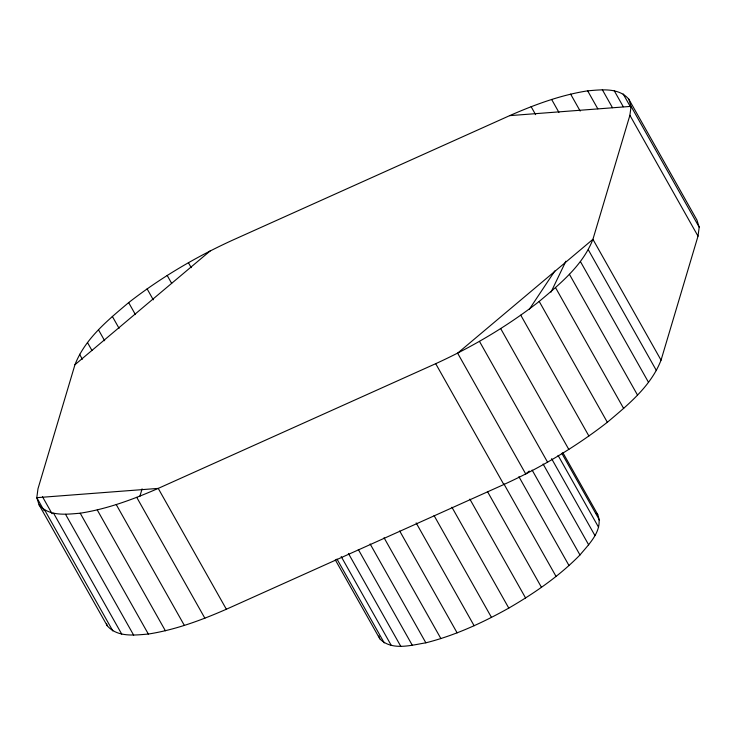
<?xml version="1.0" encoding="UTF-8"?>
<svg xmlns="http://www.w3.org/2000/svg" width="736" height="736" viewBox="0 0 736 736"><rect width="100%" height="100%" fill="white"/><g stroke="black" fill="none" stroke-linecap="round" stroke-linejoin="round"><path stroke-width="1.1" d="M39.063 504.85C49.073 516.663 66.452 514.354 80.215 513.204C107.318 508.981 133.198 499.358 158.231 488.4L435.703 363.685C472.392 346.904 507.362 326.241 539.212 301.438C560.041 283.848 582.737 265.448 592.922 239.32L629.896 115.304L631.074 106.37L628.811 99.194C618.81 87.382 601.422 89.691 587.659 90.841C560.556 95.064 534.676 104.687 509.643 115.644L232.18 240.359C195.482 257.14 160.512 277.803 128.662 302.606C107.833 320.197 85.146 338.597 74.952 364.716L37.987 488.741L36.8 497.674L39.063 504.85L107.189 625.692C117.19 637.505 134.578 635.196 148.341 634.046C175.444 629.823 201.324 620.2 226.357 609.242L503.82 484.527C540.518 467.746 575.488 447.083 607.338 422.28C628.167 404.69 650.854 386.29 661.048 360.162L698.013 236.146L699.2 227.212L696.937 220.036L628.811 99.194M335.312 559.884L379.785 638.784C391.653 651.084 411.13 645.224 425.859 642.813C455.05 635.462 482.595 622.748 508.788 608.102C534.419 593.188 559.158 576.233 579.977 554.962C588.984 544.014 603.732 530.095 597.742 514.547L562.838 452.622M139.803 496.533L142.094 488.851M551.025 292.118L565.883 261.216M529.423 309.138L554.87 270.903M74.952 364.716L210.248 250.875M529.267 471.058L525.752 474.012L457.626 353.17L592.922 239.32L661.048 360.162M509.643 115.644L631.074 106.37L699.2 227.212M596.252 513.158L597.742 514.547M623.162 93.95L630.485 106.932M629.896 115.304L698.013 236.146M614.266 90.767L623.272 106.738M602.333 89.718L612.462 107.695M587.659 90.841L597.798 108.818M570.612 94.098L580.189 111.072M551.614 99.415L558.928 112.396M531.116 106.656L535.624 114.65M588.322 249.789L656.448 370.631M580.419 261.538L648.545 382.38M569.406 274.27L637.532 395.112M555.56 287.684L623.686 408.526M539.212 301.438L607.338 422.28M520.775 315.192L588.901 436.034M500.701 328.624L568.827 449.466M561.807 453.312L599.536 520.223M558.063 455.391L598.598 527.298M551.604 458.684L594.955 535.587M479.476 341.384L547.602 462.226M543.094 463.993L588.699 544.888M532.128 470.074L579.977 554.962M518.908 476.698L569.02 565.579M503.718 483.589L556.076 576.472M435.703 363.685L503.82 484.527M487.434 491.492L541.484 587.365M469.853 499.118L525.587 597.991M451.922 507.233L508.788 608.102M434.065 515.559L491.492 617.43M416.144 522.891L474.131 625.756M399.703 531.006L457.13 632.868M384.045 537.74L440.91 638.609M370.125 543.941L425.859 642.813M358.322 549.516L412.372 645.398M188.398 262.66L191.213 267.656M348.395 553.398L400.752 646.282M341.2 556.572L391.304 645.454M336.968 559.047L384.256 642.933M167.173 275.42L171.681 283.415M147.099 288.852L153.29 299.837M128.662 302.606L135.415 314.594M112.314 316.36L119.076 328.348M98.468 329.774L104.659 340.759M87.455 342.507L91.963 350.492M226.357 609.242L158.231 488.4L36.8 497.674L44.123 510.655M79.552 354.255L82.368 359.242M136.758 497.389L204.884 618.231M116.27 504.629L184.386 625.471M97.262 509.947L165.388 630.789M80.215 513.204L148.341 634.046M65.55 514.326L133.667 635.168M53.618 513.277L121.734 634.119M42.486 496.726L52.063 513.71M44.712 510.094L112.838 630.936M378.893 635.941L379.785 638.784M106.536 623.64L107.189 625.692"/></g></svg>
